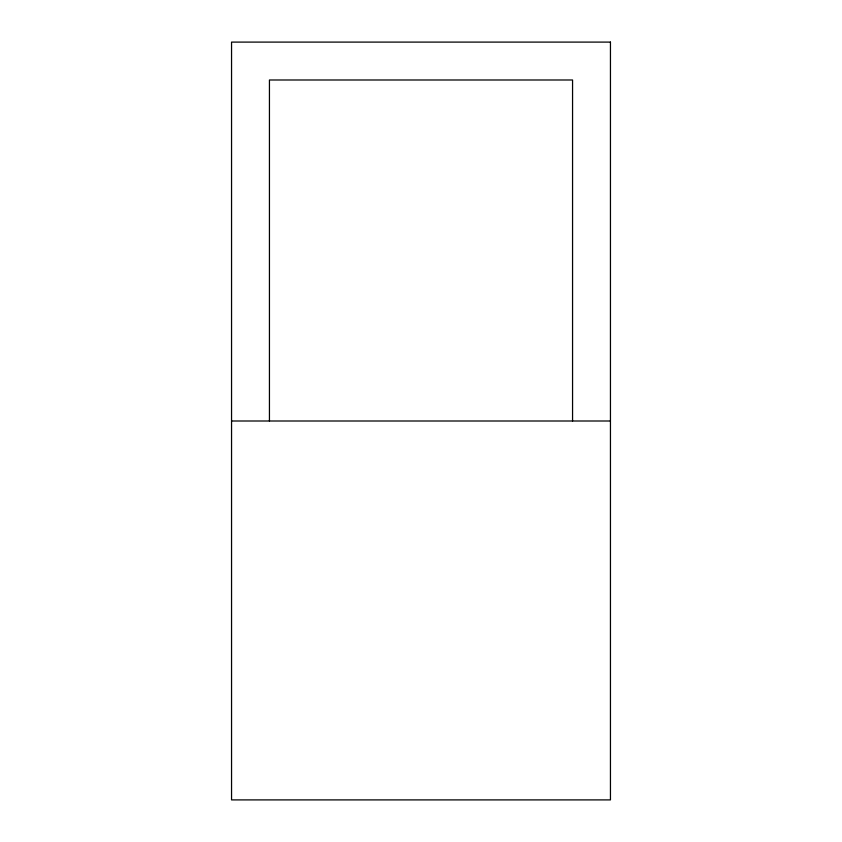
<?xml version="1.0" encoding="UTF-8"?>
<svg xmlns="http://www.w3.org/2000/svg" width="842" height="842" viewBox="0 0 842 842"><rect width="100%" height="100%" fill="white"/><g stroke="black" fill="none" stroke-linecap="round" stroke-linejoin="round"><path stroke-width="1.26" d="M231.55 421L610.45 421M572.56 421L572.56 79.99L269.44 79.99L269.44 421M610.45 42.1L231.55 42.1L231.55 799.9L610.45 799.9L610.45 42.1"/></g></svg>
